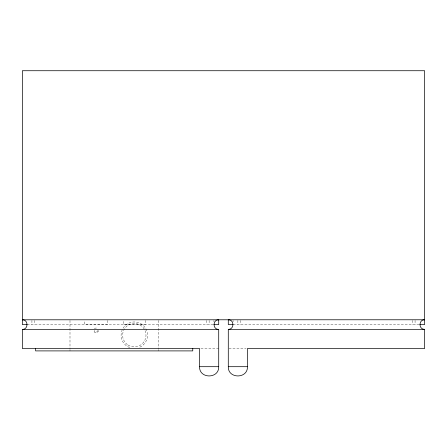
<?xml version="1.0" encoding="UTF-8"?>
<svg xmlns="http://www.w3.org/2000/svg" width="447" height="447" viewBox="0 0 447 447"><rect width="100%" height="100%" fill="white"/><g stroke="black" fill="none" stroke-linecap="round" stroke-linejoin="round"><path stroke-width="0.34" stroke-dasharray="2.23 1.68" d="M233.077 324.561L419.163 324.561M27.138 324.583L213.225 324.583M200.921 348.509L218.712 348.509M228.976 348.509L246.079 348.509M415.073 320.454L415.073 324.561M412.676 320.454L412.676 324.561M240.262 320.454L240.262 324.561M237.865 320.454L237.865 324.561M233.077 320.454L233.077 321.823M213.923 320.477L213.923 321.846M209.135 320.477L209.135 324.583M206.737 320.477L206.737 324.583M158.378 320.46L158.378 348.828M158.378 349.515L158.378 350.901M145.515 320.454L145.515 324.561L123.182 324.561L123.182 320.454M107.604 320.454L107.604 324.561L84.829 324.561L84.829 320.454M69.995 320.46L69.995 348.828M69.995 349.515L69.995 350.901M34.324 320.477L34.324 324.583M31.927 320.477L31.927 324.583M129.68 347.587A13.237 13.237 0 0 1 123.657 327.327A13.237 13.237 0 0 1 144.794 327.115A13.237 13.237 0 0 1 139.162 347.492M98.469 330.422A2.397 2.397 0 0 1 96.077 332.814A2.397 2.397 0 0 1 93.68 330.422M94.384 328.729A2.397 2.397 0 0 1 97.77 328.729M97.725 330.422A1.648 1.648 0 0 1 96.077 332.071A1.648 1.648 0 0 1 94.423 330.422M128.026 345.056A11.7 11.7 0 0 0 145.99 335.686A11.7 11.7 0 0 0 128.892 324.813A11.7 11.7 0 0 0 128.026 345.056"/><path stroke-width="0.67" d="M218.712 319.795C212.537 319.56 212.537 329.635 218.712 329.405L218.712 366.691C219.175 379 199.088 379 199.552 366.691L199.552 348.509L22.35 348.509L22.35 329.405C28.524 329.635 28.524 319.56 22.35 319.795L424.65 319.773C418.498 319.538 418.498 329.584 424.65 329.35L424.65 348.509L247.448 348.509L247.448 366.691C247.912 379 227.825 379 228.288 366.691L228.288 329.35C234.44 329.584 234.44 319.538 228.288 319.773L228.288 324.561L233.161 324.561M419.778 324.561L424.65 324.561L424.65 70.727L22.35 70.727L22.35 324.583L27.222 324.583M213.839 324.583L218.712 324.583L218.712 319.773M22.35 329.405L218.712 329.405M228.288 329.35L424.65 329.35M199.552 366.691L218.712 366.691M228.288 366.691L247.448 366.691M192.758 348.509L192.758 350.901L35.615 350.901L35.615 348.509"/></g></svg>
